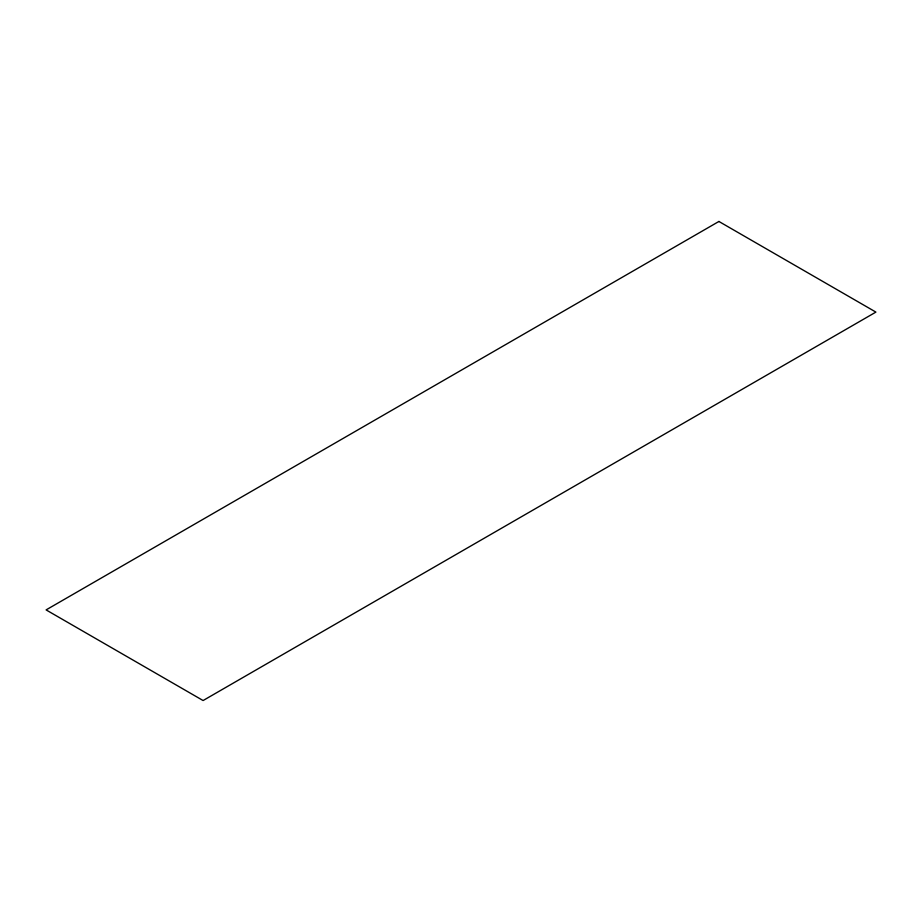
<?xml version="1.0" encoding="UTF-8"?>
<svg xmlns="http://www.w3.org/2000/svg" width="922" height="922" viewBox="0 0 922 922"><rect width="100%" height="100%" fill="white"/><g stroke="black" fill="none" stroke-linecap="round" stroke-linejoin="round"><path stroke-width="1.38" d="M718.906 221.464L46.1 609.903L203.094 700.536L875.9 312.097L718.906 221.464"/></g></svg>
